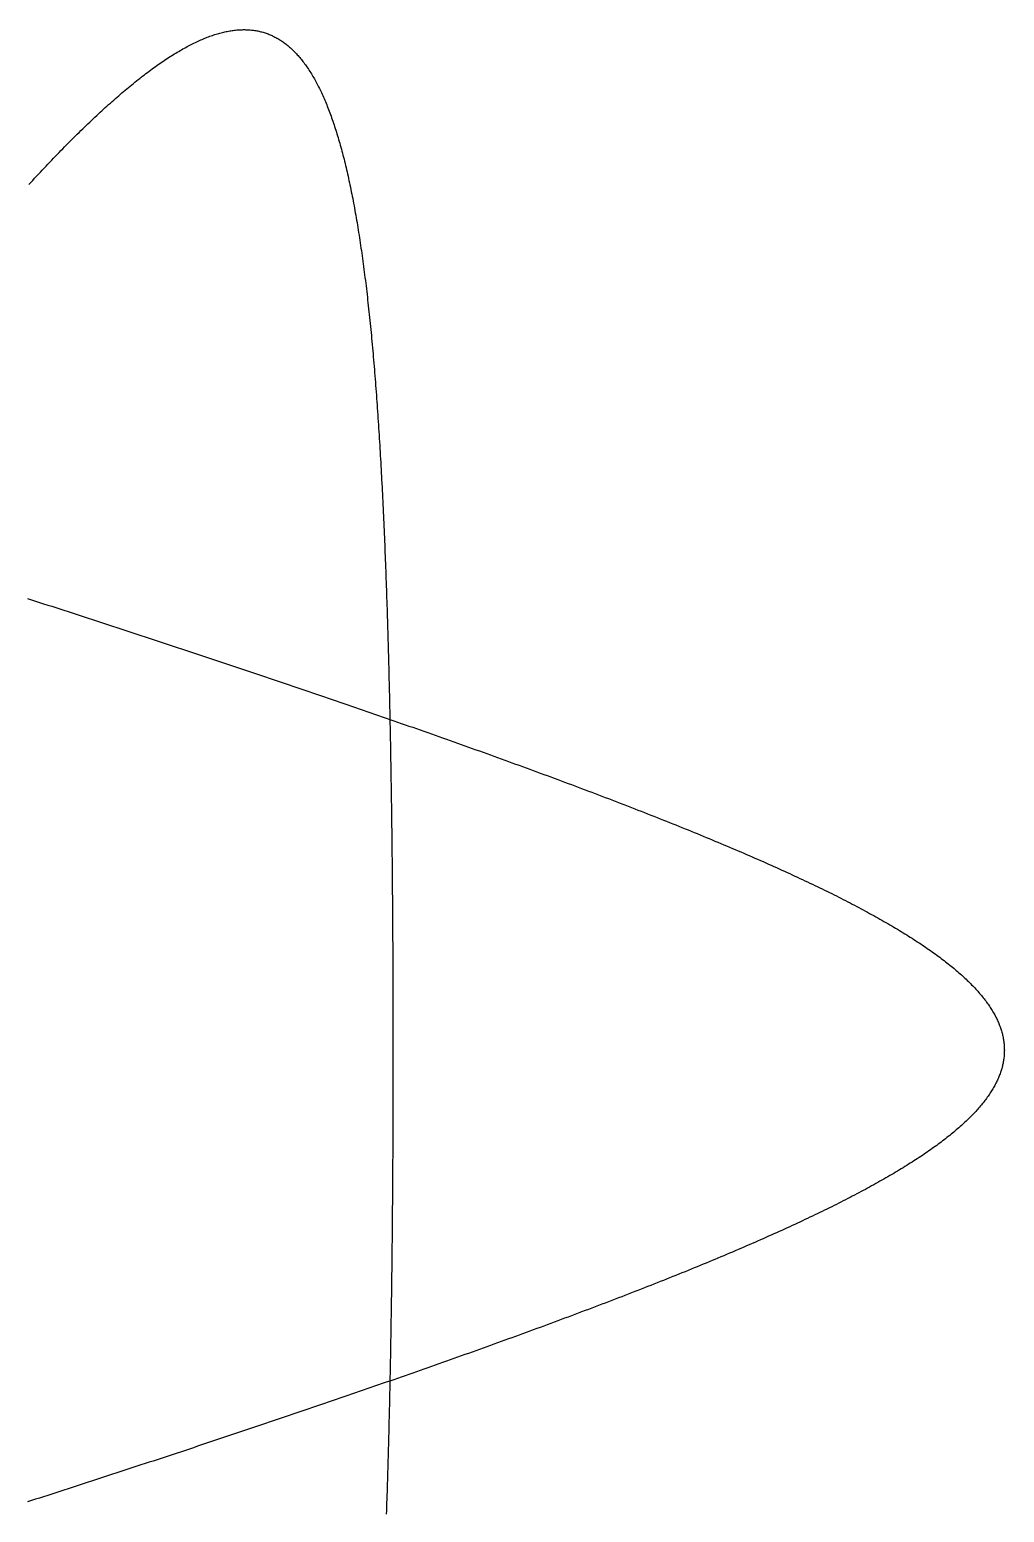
# Model space of a CAD drawing. Header units: metres. Extents: x 0 to 80, y 0 to 80.
# Drawn here: x 40.98 to 51, y 15.25 to 30.49 of the extents above; entities that cross this region are included whole.
import ezdxf

# ---------------------------------------------------------------- set-up
doc = ezdxf.new("R2010")
doc.units = ezdxf.units.M

msp = doc.modelspace()

# ---------------------------------------------------------------- linework, layer by layer
at = {"layer": 'ENGRAVE'}
for points in [[(40.970328, 28.902067), (40.990219, 28.923672), (41.010054, 28.945147), (41.029833, 28.966494), (41.049557, 28.987712), (41.069224, 29.0088), (41.088835, 29.029757), (41.10839, 29.050583), (41.127888, 29.071278), (41.14733, 29.091842), (41.166714, 29.112273), (41.186042, 29.132571), (41.205313, 29.152736), (41.224527, 29.172767), (41.243684, 29.192664), (41.262783, 29.212427), (41.281825, 29.232054), (41.300809, 29.251546), (41.319736, 29.270902), (41.338605, 29.290121), (41.357416, 29.309204), (41.376169, 29.328149), (41.394863, 29.346956), (41.4135, 29.365625), (41.432078, 29.384156), (41.450598, 29.402547), (41.46906, 29.420798), (41.487463, 29.43891), (41.505807, 29.456881), (41.524092, 29.474711), (41.542319, 29.4924), (41.560486, 29.509948), (41.578595, 29.527353), (41.596645, 29.544615), (41.614635, 29.561735), (41.632566, 29.578711), (41.650438, 29.595543), (41.66825, 29.612231), (41.686003, 29.628774), (41.703696, 29.645173), (41.72133, 29.661426), (41.738904, 29.677533), (41.756418, 29.693493), (41.773872, 29.709308), (41.791267, 29.724975), (41.808601, 29.740494), (41.825876, 29.755866), (41.84309, 29.77109), (41.860244, 29.786165), (41.877338, 29.801091), (41.894372, 29.815867), (41.911346, 29.830494), (41.928259, 29.844971), (41.945112, 29.859297), (41.961904, 29.873473), (41.978636, 29.887497), (41.995308, 29.90137), (42.011919, 29.915091), (42.028469, 29.92866), (42.044959, 29.942075), (42.061388, 29.955338), (42.077756, 29.968448), (42.094064, 29.981404), (42.110311, 29.994206), (42.126497, 30.006853), (42.142622, 30.019346), (42.158686, 30.031684), (42.17469, 30.043867), (42.190633, 30.055893), (42.206515, 30.067764), (42.222336, 30.079478), (42.238096, 30.091036), (42.253795, 30.102437), (42.269433, 30.11368), (42.28501, 30.124766), (42.300526, 30.135694), (42.315981, 30.146464), (42.331376, 30.157075), (42.346709, 30.167527), (42.361981, 30.177821), (42.377192, 30.187955), (42.392342, 30.197929), (42.407432, 30.207743), (42.42246, 30.217397), (42.437427, 30.22689), (42.452334, 30.236222), (42.467179, 30.245394), (42.481963, 30.254403), (42.496687, 30.263252), (42.511349, 30.271938), (42.525951, 30.280462), (42.540491, 30.288824), (42.554971, 30.297022), (42.56939, 30.305058), (42.583748, 30.312931), (42.598045, 30.32064), (42.612282, 30.328186), (42.626457, 30.335567), (42.640572, 30.342784), (42.654627, 30.349837), (42.66862, 30.356725), (42.682553, 30.363449), (42.696425, 30.370007), (42.710237, 30.376399), (42.723988, 30.382627), (42.737679, 30.388688), (42.751309, 30.394583), (42.764879, 30.400312), (42.778388, 30.405875), (42.791837, 30.41127), (42.805226, 30.416499), (42.818554, 30.421561), (42.831822, 30.426456), (42.84503, 30.431183), (42.858178, 30.435743), (42.871266, 30.440135), (42.884294, 30.444358), (42.897262, 30.448414), (42.91017, 30.452301), (42.923019, 30.45602), (42.935807, 30.459569), (42.948536, 30.46295), (42.961205, 30.466162), (42.973815, 30.469205), (42.986365, 30.472078), (42.998855, 30.474782), (43.011287, 30.477316), (43.023659, 30.47968), (43.035971, 30.481874), (43.048225, 30.483898), (43.060419, 30.485752), (43.072555, 30.487435), (43.084631, 30.488948), (43.096649, 30.49029), (43.108607, 30.491461), (43.120507, 30.492461), (43.132349, 30.493291), (43.144132, 30.493949), (43.155856, 30.494436), (43.167522, 30.494751), (43.17913, 30.494895), (43.19068, 30.494867), (43.202171, 30.494668), (43.213604, 30.494297), (43.22498, 30.493754), (43.236298, 30.493039), (43.247557, 30.492151), (43.25876, 30.491092), (43.269904, 30.489861), (43.280992, 30.488457), (43.292021, 30.48688), (43.302994, 30.485132), (43.313909, 30.48321), (43.324768, 30.481116), (43.335569, 30.47885), (43.346314, 30.476411), (43.357001, 30.473799), (43.367632, 30.471014), (43.378207, 30.468056), (43.388725, 30.464925), (43.399187, 30.461622), (43.409593, 30.458145), (43.419942, 30.454495), (43.430236, 30.450673), (43.440473, 30.446677), (43.450655, 30.442508), (43.460781, 30.438166), (43.470852, 30.433651), (43.480867, 30.428962), (43.490828, 30.424101), (43.500732, 30.419066), (43.510582, 30.413858), (43.520377, 30.408477), (43.530117, 30.402923), (43.539803, 30.397195), (43.549434, 30.391295), (43.55901, 30.385221), (43.568532, 30.378974), (43.578, 30.372554), (43.587414, 30.36596), (43.596774, 30.359194), (43.606081, 30.352255), (43.615333, 30.345143), (43.624532, 30.337857), (43.633678, 30.330399), (43.642771, 30.322768), (43.65181, 30.314964), (43.660796, 30.306987), (43.66973, 30.298838), (43.678611, 30.290515), (43.687439, 30.282021), (43.696215, 30.273353), (43.704939, 30.264513), (43.71361, 30.255501), (43.72223, 30.246316), (43.730797, 30.236959), (43.739313, 30.22743), (43.747778, 30.217729), (43.75619, 30.207856), (43.764552, 30.19781), (43.772863, 30.187593), (43.781122, 30.177205), (43.789331, 30.166644), (43.797489, 30.155912), (43.805597, 30.145009), (43.813654, 30.133934), (43.821661, 30.122688), (43.829618, 30.111271), (43.837525, 30.099684), (43.845382, 30.087925), (43.85319, 30.075995), (43.860948, 30.063895), (43.868657, 30.051625), (43.876316, 30.039184), (43.883927, 30.026573), (43.891489, 30.013792), (43.899002, 30.000841), (43.906467, 29.987721), (43.913883, 29.974431), (43.921251, 29.960971), (43.928571, 29.947342), (43.935844, 29.933545), (43.943068, 29.919578), (43.950245, 29.905442), (43.957375, 29.891138), (43.964457, 29.876666), (43.971493, 29.862026), (43.978481, 29.847217), (43.985423, 29.832241), (43.992318, 29.817096), (43.999167, 29.801785), (44.00597, 29.786306), (44.012726, 29.770661), (44.019437, 29.754848), (44.026102, 29.738869), (44.032721, 29.722723), (44.039295, 29.706411), (44.045824, 29.689934), (44.052307, 29.67329), (44.058746, 29.656481), (44.06514, 29.639507), (44.07149, 29.622368), (44.077795, 29.605063), (44.084057, 29.587595), (44.090274, 29.569961), (44.096447, 29.552164), (44.102576, 29.534203), (44.108662, 29.516078), (44.114705, 29.49779), (44.120705, 29.479339), (44.126662, 29.460725), (44.132575, 29.441949), (44.138447, 29.42301), (44.144275, 29.403909), (44.150062, 29.384647), (44.155806, 29.365223), (44.161509, 29.345638), (44.16717, 29.325892), (44.172789, 29.305985), (44.178367, 29.285918), (44.183903, 29.265691), (44.189399, 29.245305), (44.194854, 29.224758), (44.200268, 29.204053), (44.205641, 29.183189), (44.210975, 29.162167), (44.216268, 29.140986), (44.221521, 29.119647), (44.226735, 29.098151), (44.231908, 29.076498), (44.237043, 29.054688), (44.242138, 29.032721), (44.247194, 29.010598), (44.252211, 28.988319), (44.25719, 28.965884), (44.26213, 28.943294), (44.267032, 28.92055), (44.271895, 28.897651), (44.276721, 28.874597), (44.281508, 28.85139), (44.286258, 28.82803), (44.290971, 28.804516), (44.295647, 28.78085), (44.300285, 28.757031), (44.304887, 28.73306), (44.309451, 28.708938), (44.31398, 28.684664), (44.318471, 28.66024), (44.322927, 28.635665), (44.327347, 28.61094), (44.331731, 28.586065), (44.336079, 28.561041), (44.340392, 28.535869), (44.34467, 28.510547), (44.348912, 28.485078), (44.35312, 28.45946), (44.357293, 28.433696), (44.361431, 28.407784), (44.365535, 28.381726), (44.369605, 28.355523), (44.37364, 28.329173), (44.377642, 28.302678), (44.381611, 28.276038), (44.385546, 28.249254), (44.389447, 28.222327), (44.393316, 28.195255), (44.397151, 28.168041), (44.400954, 28.140684), (44.404724, 28.113184), (44.408462, 28.085543), (44.412168, 28.057761), (44.415841, 28.029838), (44.419483, 28.001774), (44.423093, 27.973571), (44.426672, 27.945228), (44.430219, 27.916746), (44.433735, 27.888126), (44.437221, 27.859367), (44.440675, 27.830471), (44.444099, 27.801438), (44.447492, 27.772268), (44.450855, 27.742962), (44.454188, 27.713521), (44.457491, 27.683944), (44.460765, 27.654232), (44.464008, 27.624386), (44.467223, 27.594407), (44.470408, 27.564294), (44.473564, 27.534049), (44.476692, 27.503671), (44.47979, 27.473162), (44.482861, 27.442521), (44.485902, 27.41175), (44.488916, 27.380849), (44.491902, 27.349818), (44.494859, 27.318657), (44.49779, 27.287369), (44.500692, 27.255952), (44.503568, 27.224407), (44.506416, 27.192736), (44.509237, 27.160938), (44.512031, 27.129013), (44.514799, 27.096964), (44.517541, 27.06479), (44.520256, 27.032491), (44.522944, 27.000068), (44.525607, 26.967522), (44.528244, 26.934854), (44.530856, 26.902063), (44.533442, 26.869151), (44.536003, 26.836117), (44.538538, 26.802963), (44.541049, 26.76969), (44.543534, 26.736296), (44.545995, 26.702784), (44.548432, 26.669154), (44.550844, 26.635406), (44.553232, 26.601541), (44.555596, 26.56756), (44.557937, 26.533462), (44.560253, 26.499249), (44.562546, 26.464922), (44.564816, 26.43048), (44.567062, 26.395925), (44.569285, 26.361256), (44.571486, 26.326476), (44.573664, 26.291583), (44.575819, 26.256579), (44.577951, 26.221465), (44.580062, 26.186241), (44.58215, 26.150907), (44.584216, 26.115464), (44.58626, 26.079914), (44.588283, 26.044255), (44.590284, 26.00849), (44.592264, 25.972619), (44.594223, 25.936641), (44.59616, 25.900559), (44.598077, 25.864372), (44.599972, 25.828081), (44.601847, 25.791687), (44.603702, 25.75519), (44.605536, 25.718592), (44.60735, 25.681892), (44.609144, 25.645091), (44.610918, 25.608191), (44.612672, 25.571191), (44.614407, 25.534092), (44.616122, 25.496895), (44.617818, 25.4596), (44.619494, 25.422209), (44.621152, 25.384721), (44.62279, 25.347138), (44.62441, 25.30946), (44.626011, 25.271688), (44.627594, 25.233822), (44.629158, 25.195864), (44.630703, 25.157813), (44.632231, 25.11967), (44.633741, 25.081437), (44.635232, 25.043113), (44.636706, 25.0047), (44.638163, 24.966198), (44.639602, 24.927607), (44.641023, 24.888929), (44.642427, 24.850164), (44.643814, 24.811313), (44.645185, 24.772376), (44.646538, 24.733355), (44.647874, 24.694249), (44.649194, 24.65506), (44.650498, 24.615788), (44.651785, 24.576434), (44.653055, 24.536999), (44.65431, 24.497483), (44.655549, 24.457887), (44.656771, 24.418211), (44.657978, 24.378457), (44.659169, 24.338625), (44.660345, 24.298716), (44.661505, 24.25873), (44.66265, 24.218668), (44.663779, 24.178531), (44.664894, 24.13832), (44.665993, 24.098035), (44.667078, 24.057677), (44.668148, 24.017247), (44.669203, 23.976745), (44.670243, 23.936173), (44.671269, 23.89553), (44.672281, 23.854818), (44.673278, 23.814037), (44.674261, 23.773188), (44.67523, 23.732272), (44.676185, 23.69129), (44.677126, 23.650241), (44.678054, 23.609128), (44.678968, 23.56795), (44.679868, 23.526708), (44.680754, 23.485404), (44.681628, 23.444037), (44.682488, 23.402609), (44.683334, 23.361121), (44.684168, 23.319572), (44.684988, 23.277964), (44.685796, 23.236298), (44.686591, 23.194573), (44.687372, 23.152792), (44.688142, 23.110955), (44.688898, 23.069062), (44.689642, 23.027114), (44.690374, 22.985112), (44.691093, 22.943057), (44.6918, 22.90095), (44.692495, 22.85879), (44.693177, 22.81658), (44.693848, 22.774319), (44.694506, 22.732009), (44.695153, 22.68965), (44.695788, 22.647243), (44.696411, 22.604788), (44.697022, 22.562287), (44.697622, 22.51974), (44.69821, 22.477149), (44.698786, 22.434513), (44.699352, 22.391833), (44.699905, 22.349111), (44.700448, 22.306347), (44.700979, 22.263541), (44.701499, 22.220695), (44.702008, 22.17781), (44.702506, 22.134885), (44.702993, 22.091923), (44.703469, 22.048923), (44.703934, 22.005886), (44.704389, 21.962813), (44.704832, 21.919706), (44.705265, 21.876564), (44.705687, 21.833388), (44.706099, 21.79018), (44.7065, 21.74694), (44.70689, 21.703668), (44.70727, 21.660366), (44.707639, 21.617034), (44.707998, 21.573674), (44.708347, 21.530285), (44.708686, 21.486869), (44.709014, 21.443426), (44.709332, 21.399958), (44.70964, 21.356464), (44.709937, 21.312946), (44.710225, 21.269405), (44.710502, 21.225841), (44.71077, 21.182255), (44.711027, 21.138648), (44.711274, 21.09502), (44.711512, 21.051373), (44.71174, 21.007707), (44.711957, 20.964023), (44.712165, 20.920322), (44.712363, 20.876605), (44.712551, 20.832871), (44.71273, 20.789123), (44.712898, 20.745361), (44.713057, 20.701585), (44.713206, 20.657797), (44.713346, 20.613997), (44.713475, 20.570186), (44.713595, 20.526365), (44.713706, 20.482534), (44.713807, 20.438695), (44.713898, 20.394848), (44.713979, 20.350994), (44.714051, 20.307133), (44.714113, 20.263267), (44.714166, 20.219396), (44.714209, 20.175522), (44.714243, 20.131644), (44.714267, 20.087764), (44.714281, 20.043882), (44.714286, 20), (44.714281, 19.956118), (44.714267, 19.912236), (44.714243, 19.868356), (44.714209, 19.824478), (44.714166, 19.780604), (44.714113, 19.736733), (44.714051, 19.692867), (44.713979, 19.649006), (44.713898, 19.605152), (44.713807, 19.561305), (44.713706, 19.517466), (44.713595, 19.473635), (44.713475, 19.429814), (44.713346, 19.386003), (44.713206, 19.342203), (44.713057, 19.298415), (44.712898, 19.254639), (44.71273, 19.210877), (44.712551, 19.167129), (44.712363, 19.123395), (44.712165, 19.079678), (44.711957, 19.035977), (44.71174, 18.992293), (44.711512, 18.948627), (44.711274, 18.90498), (44.711027, 18.861352), (44.71077, 18.817745), (44.710502, 18.774159), (44.710225, 18.730595), (44.709937, 18.687054), (44.70964, 18.643536), (44.709332, 18.600042), (44.709014, 18.556574), (44.708686, 18.513131), (44.708347, 18.469715), (44.707998, 18.426326), (44.707639, 18.382966), (44.70727, 18.339634), (44.70689, 18.296332), (44.7065, 18.25306), (44.706099, 18.20982), (44.705687, 18.166612), (44.705265, 18.123436), (44.704832, 18.080294), (44.704389, 18.037187), (44.703934, 17.994114), (44.703469, 17.951077), (44.702993, 17.908077), (44.702506, 17.865115), (44.702008, 17.82219), (44.701499, 17.779305), (44.700979, 17.736459), (44.700448, 17.693653), (44.699905, 17.650889), (44.699352, 17.608167), (44.698786, 17.565487), (44.69821, 17.522851), (44.697622, 17.48026), (44.697022, 17.437713), (44.696411, 17.395212), (44.695788, 17.352757), (44.695153, 17.31035), (44.694506, 17.267991), (44.693848, 17.225681), (44.693177, 17.18342), (44.692495, 17.14121), (44.6918, 17.09905), (44.691093, 17.056943), (44.690374, 17.014888), (44.689642, 16.972886), (44.688898, 16.930938), (44.688142, 16.889045), (44.687372, 16.847208), (44.686591, 16.805427), (44.685796, 16.763702), (44.684988, 16.722036), (44.684168, 16.680428), (44.683334, 16.638879), (44.682488, 16.597391), (44.681628, 16.555963), (44.680754, 16.514596), (44.679868, 16.473292), (44.678968, 16.43205), (44.678054, 16.390872), (44.677126, 16.349759), (44.676185, 16.30871), (44.67523, 16.267728), (44.674261, 16.226812), (44.673278, 16.185963), (44.672281, 16.145182), (44.671269, 16.10447), (44.670243, 16.063827), (44.669203, 16.023255), (44.668148, 15.982753), (44.667078, 15.942323), (44.665993, 15.901965), (44.664894, 15.86168), (44.663779, 15.821469), (44.66265, 15.781332), (44.661505, 15.74127), (44.660345, 15.701284), (44.659169, 15.661375), (44.657978, 15.621543), (44.656771, 15.581789), (44.655549, 15.542113), (44.65431, 15.502517), (44.653055, 15.463001), (44.651785, 15.423566), (44.650498, 15.384212), (44.649194, 15.34494), (44.647874, 15.305751), (44.646538, 15.266645), (44.645185, 15.227624)], [(40.955979, 24.645551), (40.997698, 24.632112), (41.039423, 24.618661), (41.081152, 24.605198), (41.122885, 24.591724), (41.164621, 24.578238), (41.206359, 24.564742), (41.248099, 24.551236), (41.28984, 24.537719), (41.33158, 24.524191), (41.37332, 24.510655), (41.415058, 24.497108), (41.456794, 24.483552), (41.498528, 24.469987), (41.540257, 24.456413), (41.581982, 24.442831), (41.623702, 24.42924), (41.665416, 24.415641), (41.707123, 24.402034), (41.748823, 24.38842), (41.790514, 24.374798), (41.832197, 24.361168), (41.87387, 24.347532), (41.915532, 24.333889), (41.957184, 24.32024), (41.998823, 24.306584), (42.04045, 24.292923), (42.082063, 24.279255), (42.123662, 24.265582), (42.165246, 24.251903), (42.206814, 24.23822), (42.248366, 24.224531), (42.289901, 24.210838), (42.331418, 24.19714), (42.372916, 24.183438), (42.414394, 24.169732), (42.455853, 24.156022), (42.49729, 24.142308), (42.538706, 24.128591), (42.580099, 24.114871), (42.621469, 24.101148), (42.662815, 24.087422), (42.704137, 24.073694), (42.745433, 24.059963), (42.786702, 24.04623), (42.827945, 24.032495), (42.86916, 24.018758), (42.910347, 24.00502), (42.951504, 23.991281), (42.992632, 23.97754), (43.033728, 23.963798), (43.074794, 23.950056), (43.115827, 23.936313), (43.156827, 23.92257), (43.197793, 23.908826), (43.238725, 23.895083), (43.279622, 23.88134), (43.320482, 23.867597), (43.361307, 23.853855), (43.402093, 23.840113), (43.442842, 23.826373), (43.483551, 23.812633), (43.524221, 23.798895), (43.56485, 23.785159), (43.605438, 23.771424), (43.645984, 23.757691), (43.686488, 23.74396), (43.726948, 23.730232), (43.767364, 23.716506), (43.807735, 23.702782), (43.84806, 23.689061), (43.88834, 23.675343), (43.928571, 23.661628), (43.968755, 23.647917), (44.008891, 23.634208), (44.048977, 23.620504), (44.089013, 23.606803), (44.128998, 23.593106), (44.168932, 23.579413), (44.208813, 23.565724), (44.248641, 23.55204), (44.288416, 23.53836), (44.328136, 23.524685), (44.367801, 23.511015), (44.407409, 23.49735), (44.446961, 23.48369), (44.486456, 23.470035), (44.525892, 23.456386), (44.56527, 23.442742), (44.604588, 23.429104), (44.643845, 23.415472), (44.683042, 23.401846), (44.722177, 23.388226), (44.761249, 23.374613), (44.800257, 23.361006), (44.839202, 23.347406), (44.878082, 23.333812), (44.916897, 23.320225), (44.955646, 23.306645), (44.994327, 23.293073), (45.032941, 23.279507), (45.071487, 23.265949), (45.109964, 23.252399), (45.148371, 23.238856), (45.186707, 23.225321), (45.224973, 23.211794), (45.263166, 23.198275), (45.301287, 23.184764), (45.339334, 23.171261), (45.377308, 23.157767), (45.415207, 23.144281), (45.45303, 23.130803), (45.490777, 23.117335), (45.528447, 23.103875), (45.56604, 23.090424), (45.603554, 23.076983), (45.64099, 23.06355), (45.678346, 23.050127), (45.715621, 23.036713), (45.752815, 23.023309), (45.789928, 23.009914), (45.826958, 22.996529), (45.863905, 22.983154), (45.900769, 22.969788), (45.937547, 22.956433), (45.974241, 22.943088), (46.010848, 22.929752), (46.047369, 22.916428), (46.083803, 22.903113), (46.120149, 22.889809), (46.156406, 22.876515), (46.192573, 22.863232), (46.228651, 22.84996), (46.264638, 22.836699), (46.300534, 22.823448), (46.336337, 22.810209), (46.372048, 22.79698), (46.407666, 22.783763), (46.443189, 22.770557), (46.478618, 22.757362), (46.513951, 22.744178), (46.549189, 22.731006), (46.584329, 22.717846), (46.619373, 22.704697), (46.654318, 22.691559), (46.689164, 22.678434), (46.723911, 22.66532), (46.758558, 22.652218), (46.793105, 22.639127), (46.82755, 22.626049), (46.861893, 22.612983), (46.896134, 22.599929), (46.930271, 22.586887), (46.964304, 22.573857), (46.998233, 22.56084), (47.032056, 22.547835), (47.065774, 22.534842), (47.099385, 22.521862), (47.13289, 22.508894), (47.166286, 22.495939), (47.199574, 22.482996), (47.232753, 22.470066), (47.265822, 22.457149), (47.298781, 22.444244), (47.33163, 22.431352), (47.364366, 22.418473), (47.396991, 22.405606), (47.429503, 22.392753), (47.461901, 22.379912), (47.494186, 22.367085), (47.526356, 22.35427), (47.55841, 22.341469), (47.590349, 22.32868), (47.622172, 22.315904), (47.653877, 22.303142), (47.685465, 22.290393), (47.716934, 22.277657), (47.748285, 22.264934), (47.779517, 22.252224), (47.810628, 22.239528), (47.841619, 22.226845), (47.872488, 22.214175), (47.903236, 22.201518), (47.933861, 22.188875), (47.964363, 22.176245), (47.994742, 22.163629), (48.024997, 22.151026), (48.055127, 22.138436), (48.085132, 22.125859), (48.115011, 22.113296), (48.144764, 22.100747), (48.174389, 22.088211), (48.203887, 22.075688), (48.233257, 22.063179), (48.262498, 22.050683), (48.291611, 22.0382), (48.320593, 22.025731), (48.349445, 22.013276), (48.378166, 22.000834), (48.406756, 21.988405), (48.435213, 21.97599), (48.463539, 21.963588), (48.491731, 21.9512), (48.519789, 21.938825), (48.547714, 21.926463), (48.575503, 21.914115), (48.603158, 21.901781), (48.630677, 21.889459), (48.658059, 21.877151), (48.685305, 21.864857), (48.712414, 21.852576), (48.739385, 21.840308), (48.766217, 21.828053), (48.79291, 21.815812), (48.819465, 21.803584), (48.845879, 21.791369), (48.872153, 21.779168), (48.898286, 21.76698), (48.924278, 21.754805), (48.950128, 21.742643), (48.975835, 21.730494), (49.0014, 21.718358), (49.026821, 21.706236), (49.052098, 21.694126), (49.077231, 21.68203), (49.10222, 21.669946), (49.127063, 21.657876), (49.15176, 21.645818), (49.176311, 21.633774), (49.200715, 21.621742), (49.224972, 21.609723), (49.249082, 21.597717), (49.273043, 21.585723), (49.296856, 21.573742), (49.32052, 21.561774), (49.344034, 21.549819), (49.367399, 21.537876), (49.390613, 21.525946), (49.413676, 21.514028), (49.436588, 21.502123), (49.459348, 21.49023), (49.481956, 21.478349), (49.504412, 21.466481), (49.526714, 21.454625), (49.548864, 21.442781), (49.570859, 21.430949), (49.5927, 21.419129), (49.614386, 21.407322), (49.635917, 21.395526), (49.657293, 21.383743), (49.678512, 21.371971), (49.699576, 21.360211), (49.720482, 21.348463), (49.741231, 21.336726), (49.761823, 21.325002), (49.782257, 21.313288), (49.802532, 21.301587), (49.822649, 21.289896), (49.842607, 21.278218), (49.862405, 21.26655), (49.882043, 21.254894), (49.901521, 21.243249), (49.920838, 21.231615), (49.939994, 21.219992), (49.958989, 21.20838), (49.977822, 21.196779), (49.996493, 21.185189), (50.015001, 21.17361), (50.033347, 21.162041), (50.051529, 21.150483), (50.069548, 21.138936), (50.087403, 21.127399), (50.105093, 21.115873), (50.122619, 21.104356), (50.139981, 21.092851), (50.157176, 21.081355), (50.174207, 21.069869), (50.191071, 21.058394), (50.207769, 21.046928), (50.224301, 21.035472), (50.240666, 21.024026), (50.256863, 21.01259), (50.272893, 21.001163), (50.288755, 20.989746), (50.304449, 20.978339), (50.319975, 20.96694), (50.335332, 20.955551), (50.35052, 20.944171), (50.365538, 20.932801), (50.380387, 20.921439), (50.395066, 20.910086), (50.409575, 20.898742), (50.423913, 20.887407), (50.438081, 20.87608), (50.452078, 20.864762), (50.465903, 20.853453), (50.479557, 20.842152), (50.493039, 20.830859), (50.506348, 20.819574), (50.519486, 20.808298), (50.532451, 20.797029), (50.545243, 20.785768), (50.557862, 20.774516), (50.570308, 20.763271), (50.58258, 20.752033), (50.594678, 20.740803), (50.606602, 20.729581), (50.618352, 20.718365), (50.629928, 20.707157), (50.641329, 20.695956), (50.652554, 20.684763), (50.663605, 20.673576), (50.67448, 20.662396), (50.68518, 20.651222), (50.695704, 20.640055), (50.706052, 20.628895), (50.716223, 20.617741), (50.726218, 20.606594), (50.736037, 20.595453), (50.745679, 20.584317), (50.755144, 20.573188), (50.764432, 20.562065), (50.773542, 20.550947), (50.782475, 20.539835), (50.79123, 20.528729), (50.799808, 20.517628), (50.808207, 20.506533), (50.816428, 20.495443), (50.824471, 20.484357), (50.832335, 20.473277), (50.840021, 20.462202), (50.847528, 20.451132), (50.854856, 20.440066), (50.862005, 20.429005), (50.868974, 20.417949), (50.875765, 20.406896), (50.882375, 20.395848), (50.888807, 20.384805), (50.895058, 20.373765), (50.90113, 20.362729), (50.907021, 20.351697), (50.912733, 20.340669), (50.918264, 20.329644), (50.923615, 20.318623), (50.928785, 20.307605), (50.933776, 20.29659), (50.938585, 20.285578), (50.943214, 20.27457), (50.947662, 20.263564), (50.951929, 20.252561), (50.956015, 20.241561), (50.95992, 20.230564), (50.963643, 20.219569), (50.967186, 20.208576), (50.970548, 20.197585), (50.973728, 20.186597), (50.976726, 20.17561), (50.979544, 20.164625), (50.982179, 20.153642), (50.984634, 20.142661), (50.986906, 20.131681), (50.988997, 20.120703), (50.990906, 20.109726), (50.992634, 20.09875), (50.99418, 20.087775), (50.995544, 20.076801), (50.996726, 20.065828), (50.997726, 20.054856), (50.998545, 20.043884), (50.999181, 20.032912), (50.999636, 20.021941), (50.999909, 20.010971), (51, 20), (50.999909, 19.989029), (50.999636, 19.978059), (50.999181, 19.967088), (50.998545, 19.956116), (50.997726, 19.945144), (50.996726, 19.934172), (50.995544, 19.923199), (50.99418, 19.912225), (50.992634, 19.90125), (50.990906, 19.890274), (50.988997, 19.879297), (50.986906, 19.868319), (50.984634, 19.857339), (50.982179, 19.846358), (50.979544, 19.835375), (50.976726, 19.82439), (50.973728, 19.813403), (50.970548, 19.802415), (50.967186, 19.791424), (50.963643, 19.780431), (50.95992, 19.769436), (50.956015, 19.758439), (50.951929, 19.747439), (50.947662, 19.736436), (50.943214, 19.72543), (50.938585, 19.714422), (50.933776, 19.70341), (50.928785, 19.692395), (50.923615, 19.681377), (50.918264, 19.670356), (50.912733, 19.659331), (50.907021, 19.648303), (50.90113, 19.637271), (50.895058, 19.626235), (50.888807, 19.615195), (50.882375, 19.604152), (50.875765, 19.593104), (50.868974, 19.582051), (50.862005, 19.570995), (50.854856, 19.559934), (50.847528, 19.548868), (50.840021, 19.537798), (50.832335, 19.526723), (50.824471, 19.515643), (50.816428, 19.504557), (50.808207, 19.493467), (50.799808, 19.482372), (50.79123, 19.471271), (50.782475, 19.460165), (50.773542, 19.449053), (50.764432, 19.437935), (50.755144, 19.426812), (50.745679, 19.415683), (50.736037, 19.404547), (50.726218, 19.393406), (50.716223, 19.382259), (50.706052, 19.371105), (50.695704, 19.359945), (50.68518, 19.348778), (50.67448, 19.337604), (50.663605, 19.326424), (50.652554, 19.315237), (50.641329, 19.304044), (50.629928, 19.292843), (50.618352, 19.281635), (50.606602, 19.270419), (50.594678, 19.259197), (50.58258, 19.247967), (50.570308, 19.236729), (50.557862, 19.225484), (50.545243, 19.214232), (50.532451, 19.202971), (50.519486, 19.191702), (50.506348, 19.180426), (50.493039, 19.169141), (50.479557, 19.157848), (50.465903, 19.146547), (50.452078, 19.135238), (50.438081, 19.12392), (50.423913, 19.112593), (50.409575, 19.101258), (50.395066, 19.089914), (50.380387, 19.078561), (50.365538, 19.067199), (50.35052, 19.055829), (50.335332, 19.044449), (50.319975, 19.03306), (50.304449, 19.021661), (50.288755, 19.010254), (50.272893, 18.998837), (50.256863, 18.98741), (50.240666, 18.975974), (50.224301, 18.964528), (50.207769, 18.953072), (50.191071, 18.941606), (50.174207, 18.930131), (50.157176, 18.918645), (50.139981, 18.907149), (50.122619, 18.895644), (50.105093, 18.884127), (50.087403, 18.872601), (50.069548, 18.861064), (50.051529, 18.849517), (50.033347, 18.837959), (50.015001, 18.82639), (49.996493, 18.814811), (49.977822, 18.803221), (49.958989, 18.79162), (49.939994, 18.780008), (49.920838, 18.768385), (49.901521, 18.756751), (49.882043, 18.745106), (49.862405, 18.73345), (49.842607, 18.721782), (49.822649, 18.710104), (49.802532, 18.698413), (49.782257, 18.686712), (49.761823, 18.674998), (49.741231, 18.663274), (49.720482, 18.651537), (49.699576, 18.639789), (49.678512, 18.628029), (49.657293, 18.616257), (49.635917, 18.604474), (49.614386, 18.592678), (49.5927, 18.580871), (49.570859, 18.569051), (49.548864, 18.557219), (49.526714, 18.545375), (49.504412, 18.533519), (49.481956, 18.521651), (49.459348, 18.50977), (49.436588, 18.497877), (49.413676, 18.485972), (49.390613, 18.474054), (49.367399, 18.462124), (49.344034, 18.450181), (49.32052, 18.438226), (49.296856, 18.426258), (49.273043, 18.414277), (49.249082, 18.402283), (49.224972, 18.390277), (49.200715, 18.378258), (49.176311, 18.366226), (49.15176, 18.354182), (49.127063, 18.342124), (49.10222, 18.330054), (49.077231, 18.31797), (49.052098, 18.305874), (49.026821, 18.293764), (49.0014, 18.281642), (48.975835, 18.269506), (48.950128, 18.257357), (48.924278, 18.245195), (48.898286, 18.23302), (48.872153, 18.220832), (48.845879, 18.208631), (48.819465, 18.196416), (48.79291, 18.184188), (48.766217, 18.171947), (48.739385, 18.159692), (48.712414, 18.147424), (48.685305, 18.135143), (48.658059, 18.122849), (48.630677, 18.110541), (48.603158, 18.098219), (48.575503, 18.085885), (48.547714, 18.073537), (48.519789, 18.061175), (48.491731, 18.0488), (48.463539, 18.036412), (48.435213, 18.02401), (48.406756, 18.011595), (48.378166, 17.999166), (48.349445, 17.986724), (48.320593, 17.974269), (48.291611, 17.9618), (48.262498, 17.949317), (48.233257, 17.936821), (48.203887, 17.924312), (48.174389, 17.911789), (48.144764, 17.899253), (48.115011, 17.886704), (48.085132, 17.874141), (48.055127, 17.861564), (48.024997, 17.848974), (47.994742, 17.836371), (47.964363, 17.823755), (47.933861, 17.811125), (47.903236, 17.798482), (47.872488, 17.785825), (47.841619, 17.773155), (47.810628, 17.760472), (47.779517, 17.747776), (47.748285, 17.735066), (47.716934, 17.722343), (47.685465, 17.709607), (47.653877, 17.696858), (47.622172, 17.684096), (47.590349, 17.67132), (47.55841, 17.658531), (47.526356, 17.64573), (47.494186, 17.632915), (47.461901, 17.620088), (47.429503, 17.607247), (47.396991, 17.594394), (47.364366, 17.581527), (47.33163, 17.568648), (47.298781, 17.555756), (47.265822, 17.542851), (47.232753, 17.529934), (47.199574, 17.517004), (47.166286, 17.504061), (47.13289, 17.491106), (47.099385, 17.478138), (47.065774, 17.465158), (47.032056, 17.452165), (46.998233, 17.43916), (46.964304, 17.426143), (46.930271, 17.413113), (46.896134, 17.400071), (46.861893, 17.387017), (46.82755, 17.373951), (46.793105, 17.360873), (46.758558, 17.347782), (46.723911, 17.33468), (46.689164, 17.321566), (46.654318, 17.308441), (46.619373, 17.295303), (46.584329, 17.282154), (46.549189, 17.268994), (46.513951, 17.255822), (46.478618, 17.242638), (46.443189, 17.229443), (46.407666, 17.216237), (46.372048, 17.20302), (46.336337, 17.189791), (46.300534, 17.176552), (46.264638, 17.163301), (46.228651, 17.15004), (46.192573, 17.136768), (46.156406, 17.123485), (46.120149, 17.110191), (46.083803, 17.096887), (46.047369, 17.083572), (46.010848, 17.070248), (45.974241, 17.056912), (45.937547, 17.043567), (45.900769, 17.030212), (45.863905, 17.016846), (45.826958, 17.003471), (45.789928, 16.990086), (45.752815, 16.976691), (45.715621, 16.963287), (45.678346, 16.949873), (45.64099, 16.93645), (45.603554, 16.923017), (45.56604, 16.909576), (45.528447, 16.896125), (45.490777, 16.882665), (45.45303, 16.869197), (45.415207, 16.855719), (45.377308, 16.842233), (45.339334, 16.828739), (45.301287, 16.815236), (45.263166, 16.801725), (45.224973, 16.788206), (45.186707, 16.774679), (45.148371, 16.761144), (45.109964, 16.747601), (45.071487, 16.734051), (45.032941, 16.720493), (44.994327, 16.706927), (44.955646, 16.693355), (44.916897, 16.679775), (44.878082, 16.666188), (44.839202, 16.652594), (44.800257, 16.638994), (44.761249, 16.625387), (44.722177, 16.611774), (44.683042, 16.598154), (44.643845, 16.584528), (44.604588, 16.570896), (44.56527, 16.557258), (44.525892, 16.543614), (44.486456, 16.529965), (44.446961, 16.51631), (44.407409, 16.50265), (44.367801, 16.488985), (44.328136, 16.475315), (44.288416, 16.46164), (44.248641, 16.44796), (44.208813, 16.434276), (44.168932, 16.420587), (44.128998, 16.406894), (44.089013, 16.393197), (44.048977, 16.379496), (44.008891, 16.365792), (43.968755, 16.352083), (43.928571, 16.338372), (43.88834, 16.324657), (43.84806, 16.310939), (43.807735, 16.297218), (43.767364, 16.283494), (43.726948, 16.269768), (43.686488, 16.25604), (43.645984, 16.242309), (43.605438, 16.228576), (43.56485, 16.214841), (43.524221, 16.201105), (43.483551, 16.187367), (43.442842, 16.173627), (43.402093, 16.159887), (43.361307, 16.146145), (43.320482, 16.132403), (43.279622, 16.11866), (43.238725, 16.104917), (43.197793, 16.091174), (43.156827, 16.07743), (43.115827, 16.063687), (43.074794, 16.049944), (43.033728, 16.036202), (42.992632, 16.02246), (42.951504, 16.008719), (42.910347, 15.99498), (42.86916, 15.981242), (42.827945, 15.967505), (42.786702, 15.95377), (42.745433, 15.940037), (42.704137, 15.926306), (42.662815, 15.912578), (42.621469, 15.898852), (42.580099, 15.885129), (42.538706, 15.871409), (42.49729, 15.857692), (42.455853, 15.843978), (42.414394, 15.830268), (42.372916, 15.816562), (42.331418, 15.80286), (42.289901, 15.789162), (42.248366, 15.775469), (42.206814, 15.76178), (42.165246, 15.748097), (42.123662, 15.734418), (42.082063, 15.720745), (42.04045, 15.707077), (41.998823, 15.693416), (41.957184, 15.67976), (41.915532, 15.666111), (41.87387, 15.652468), (41.832197, 15.638832), (41.790514, 15.625202), (41.748823, 15.61158), (41.707123, 15.597966), (41.665416, 15.584359), (41.623702, 15.57076), (41.581982, 15.557169), (41.540257, 15.543587), (41.498528, 15.530013), (41.456794, 15.516448), (41.415058, 15.502892), (41.37332, 15.489345), (41.33158, 15.475809), (41.28984, 15.462281), (41.248099, 15.448764), (41.206359, 15.435258), (41.164621, 15.421762), (41.122885, 15.408276), (41.081152, 15.394802), (41.039423, 15.381339), (40.997698, 15.367888), (40.955979, 15.354449)]]:
    msp.add_lwpolyline(points, dxfattribs=at)

doc.saveas('drawing.dxf')
